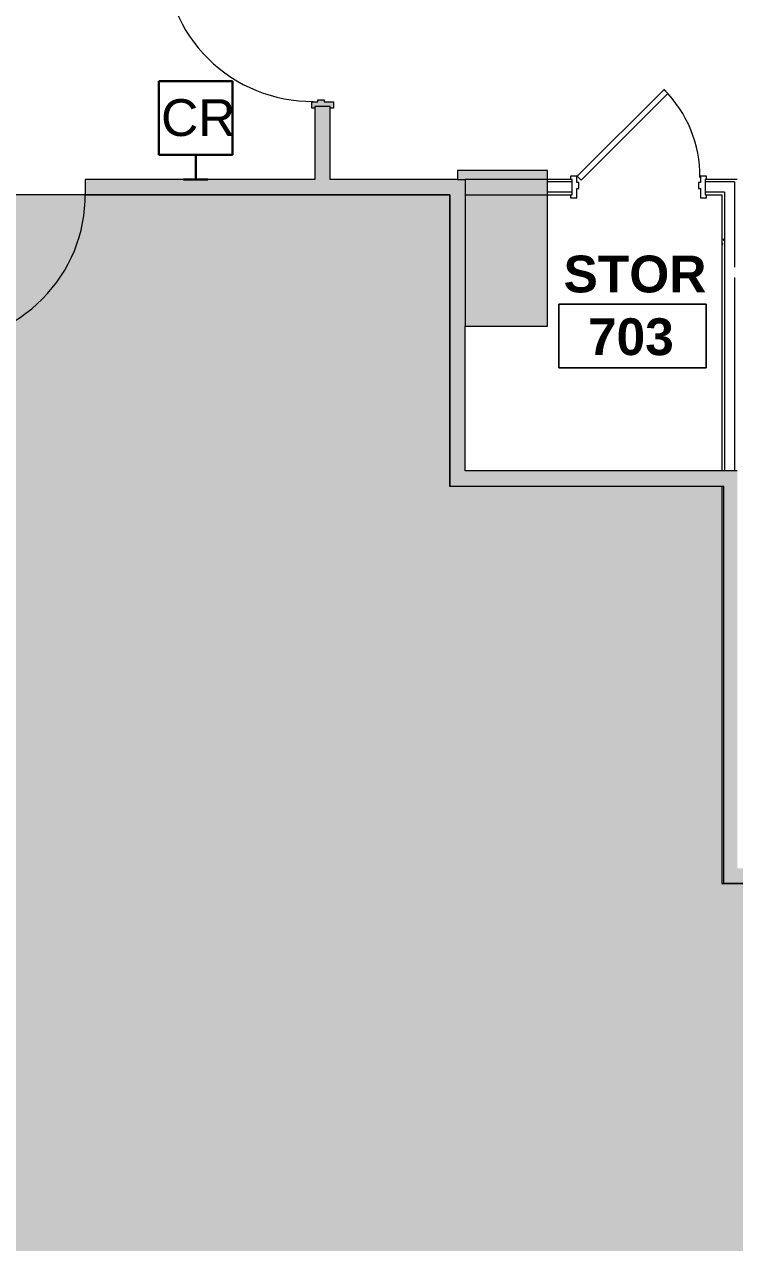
# Model space of a CAD drawing. Header units: inches. Extents: x 1076 to 2563, y 349 to 2134.
# Drawn here: x 1775.7 to 1949.3, y 646.6 to 944.3 of the extents above; entities that cross this region are included whole.
import ezdxf

# ---------------------------------------------------------------- set-up
doc = ezdxf.new("R2010")
doc.units = ezdxf.units.IN
doc.header["$MEASUREMENT"] = 0
for name, color, linetype, lineweight in [('A-ANNO-NOTE', 131, 'Continuous', 30), ('A-AREA-IDEN', 2, 'Continuous', 9), ('A-DETL-GENF', 92, 'Continuous', 9), ('A-DETL-THIN', 151, 'Continuous', 9), ('A-DOOR', 31, 'Continuous', 13), ('A-WALL', 113, 'Continuous', 13), ('A-WALL-PATT', 111, 'Continuous', 13), ('I-WALL', 2, 'Continuous', 13)]:
    doc.layers.add(name, color=color, linetype=linetype, lineweight=lineweight)
doc.styles.add('Swis721 Lt BT', font='swissl.ttf', dxfattribs={"height": 9})
doc.styles.add('Swis721 Lt BT_B', font='', dxfattribs={"height": 9})
doc.styles.get('Swis721 Lt BT_B').set_extended_font_data('Swis721 Lt BT', bold=True)

# ---------------------------------------------------------------- blocks, each defined once
blk = doc.blocks.new('Door - Single - Solid Door-7355448-Level XX  POWER _ SIGNAL')
at = {"layer": 'A-DOOR'}
h = blk.add_hatch(color=250, dxfattribs=at)
h.paths.add_polyline_path([(23.62, 2.54), (22.12, 2.54), (22.12, 0.29), (21.62, 0.29), (21.62, -1.21), (22.12, -1.21), (22.12, -2.71), (23.62, -2.71), (23.62, -1.96), (23.24, -1.96), (23.24, 1.79), (23.62, 1.79), (23.62, 2.29)], flags=0)
h.paths.add_polyline_path([(-13.63, 0.29), (-14.13, 0.29), (-14.13, 2.54), (-15.63, 2.54), (-15.63, 1.79), (-15.26, 1.79), (-15.26, -1.96), (-15.63, -1.96), (-15.63, -2.71), (-14.13, -2.71), (-14.13, -1.21), (-13.63, -1.21)], flags=0)
at = {"layer": 'A-DOOR', "color": 8, "lineweight": 20}
for p, q in [((-15.63, 2.54), (-14.13, 2.54)), ((-15.63, 1.79), (-15.63, 2.54)), ((-14.13, 2.54), (-14.13, 0.29)), ((-14.13, 0.29), (-13.63, 0.29)), ((-13.63, 0.29), (-13.63, -1.21)), ((21.62, 0.29), (22.12, 0.29)), ((21.62, -1.21), (21.62, 0.29)), ((22.12, 2.54), (23.62, 2.54)), ((22.12, 0.29), (22.12, 2.54)), ((23.62, 2.54), (23.62, 1.79)), ((-15.63, -2.71), (-15.63, -1.96)), ((-14.13, -2.71), (-15.63, -2.71)), ((-14.13, -1.21), (-14.13, -2.71)), ((-13.63, -1.21), (-14.13, -1.21)), ((-12.63, -2.71), (-14.01, -2.71)), ((-14.01, -2.71), (-14.01, -38.71)), ((-12.63, -38.71), (-12.63, -2.71)), ((22.12, -1.21), (21.62, -1.21)), ((22.12, -2.71), (22.12, -1.21)), ((23.62, -2.71), (22.12, -2.71)), ((23.62, -1.96), (23.62, -2.71)), ((-14.01, -38.71), (-12.63, -38.71))]:
    blk.add_line(p, q, dxfattribs=at)
at = {"layer": 'A-DOOR', "lineweight": 9}
blk.add_arc((-14.01, -2.71), 36, 270, 0.5, dxfattribs=at)
blk = doc.blocks.new('Door - Glass Single - Full Rail - Long Handle-7137591-Level XX  POWER _ SIGNAL')
at = {"layer": 'A-DOOR', "lineweight": 20}
for p, q in [((17, 38), (17, 2)), ((18, 38), (17, 38)), ((18, 2), (18, 38)), ((17, 2), (18, 2))]:
    blk.add_line(p, q, dxfattribs=at)
at = {"layer": 'A-DOOR', "lineweight": 9}
blk.add_arc((18, 2), 36, 90, 180.5, dxfattribs=at)
blk = doc.blocks.new('Door - Single - Solid Door 30IN 2-7590813-Level XX  POWER _ SIGNAL')
at = {"layer": 'A-DOOR'}
for p, q in [((-11.01, 2.71), (10.21, 23.93)), ((10.21, 23.93), (11.18, 22.95)), ((11.18, 22.95), (-10.03, 1.74)), ((-10.03, 1.74), (-11.01, 2.71))]:
    blk.add_line(p, q, dxfattribs=at)
at = {"layer": 'A-DOOR', "lineweight": 9}
for p, q in [((-12.63, 2.71), (-12.63, 1.96)), ((-11.13, 2.71), (-12.63, 2.71)), ((-11.13, 1.21), (-11.13, 2.71)), ((-10.63, 1.21), (-11.13, 1.21)), ((-10.63, -0.29), (-10.63, 1.21)), ((19.12, 1.21), (18.62, 1.21)), ((18.62, 1.21), (18.62, -0.29)), ((20.62, 2.71), (19.12, 2.71)), ((19.12, 2.71), (19.12, 1.21)), ((20.62, 1.96), (20.62, 2.71)), ((-12.63, -1.79), (-12.63, -2.54)), ((-12.63, -2.54), (-11.13, -2.54)), ((-11.13, -2.54), (-11.13, -0.29)), ((-11.13, -0.29), (-10.63, -0.29)), ((18.62, -0.29), (19.12, -0.29)), ((19.12, -0.29), (19.12, -2.54)), ((19.12, -2.54), (20.62, -2.54)), ((20.62, -2.54), (20.62, -1.79))]:
    blk.add_line(p, q, dxfattribs=at)
blk.add_arc((-11.01, 2.71), 30, 359.5, 45, dxfattribs=at)
blk = doc.blocks.new('Room Tag - Room Name and Number-3379422-Level XX  POWER _ SIGNAL')
at = {"layer": 'A-AREA-IDEN'}
for p, q in [((-0.1881, -0.1636), (-0.1881, -0.0018)), ((-0.1881, -0.0018), (0.1869, -0.0018)), ((0.1869, -0.0018), (-0.1881, -0.0018)), ((-0.1881, -0.0018), (-0.1881, -0.1636)), ((0.1869, -0.0018), (0.1869, -0.1636)), ((0.1869, -0.1636), (0.1869, -0.0018)), ((0.1869, -0.1636), (-0.1881, -0.1636)), ((-0.1881, -0.1636), (0.1869, -0.1636))]:
    blk.add_line(p, q, dxfattribs=at)

msp = doc.modelspace()

# ---------------------------------------------------------------- hatches: boundary and pattern name
at = {"layer": 'A-DETL-GENF'}
msp.add_hatch(color=7, dxfattribs=at).paths.add_polyline_path([(1903.59, 902.68), (1903.59, 906.43), (1883.46, 906.43), (1883.46, 902.68), (1902.09, 902.68)], flags=0)
h = msp.add_hatch(color=9, dxfattribs=at)
h.paths.add_polyline_path([(1093.71, 368.66), (1230.56, 368.66), (1230.56, 390.38), (1254.56, 390.38), (1254.56, 368.66), (1393.71, 368.66), (1393.71, 386.38), (1417.71, 386.38), (1417.71, 368.66), (1554.67, 368.66), (1554.67, 390.41), (1578.67, 390.41), (1578.67, 368.66), (1878.43, 368.66), (1878.43, 389.39), (1902.43, 389.39), (1902.43, 368.66), (2040.59, 368.66), (2040.59, 384.98), (2064.59, 384.98), (2064.59, 368.66), (2203.38, 368.66), (2203.38, 390.98), (2227.38, 390.98), (2227.38, 368.66), (2365.54, 368.66), (2365.54, 384.98), (2389.54, 384.98), (2389.54, 368.66), (2527.71, 368.66), (2527.74, 385.18), (2542.98, 385.18), (2542.98, 456.73), (2521.63, 456.73), (2521.63, 480.73), (2542.98, 480.73), (2542.98, 552.88), (2523.82, 552.88), (2523.82, 576.88), (2542.98, 576.88), (2542.98, 715.05), (2523.76, 715.05), (2523.76, 724.3), (2226.34, 724.3), (2226.34, 706.86), (2108.66, 706.86), (2108.66, 734.32), (1946.15, 734.36), (1946.15, 831.36), (1879.66, 831.36), (1879.66, 902.68), (1577.59, 902.68), (1577.59, 868.56), (1555.59, 868.56), (1555.59, 902.68), (1254.37, 902.68), (1254.37, 866.56), (1232.37, 866.56), (1232.37, 902.68), (1098, 902.68), (1098, 901.93), (1096.5, 901.93), (1096.5, 902.68), (1083.68, 902.68), (1083.68, 386.58), (1093.71, 386.58)], flags=0)
h.paths.add_polyline_path([(1715.71, 368.92), (1715.71, 386.92), (1739.71, 386.92), (1739.71, 368.92)], flags=0)
h.paths.add_polyline_path([(2204.34, 546.42), (2204.34, 630.42), (2226.34, 630.42), (2226.34, 546.42)], flags=0)
h.paths.add_polyline_path([(1880.37, 546.42), (1880.37, 584.42), (1902.37, 584.42), (1902.37, 546.42)], flags=0)
h.paths.add_polyline_path([(1578.67, 546.42), (1557.37, 546.42), (1557.37, 584.42), (1579.37, 584.42), (1579.37, 546.42)], flags=0)
h.paths.add_polyline_path([(1232.37, 546.42), (1232.37, 584.42), (1254.37, 584.42), (1254.37, 546.42)], flags=0)
h.paths.add_polyline_path([(1254.37, 828.43), (1232.37, 828.43), (1232.37, 866.43), (1254.37, 866.43), (1254.37, 830.79)], flags=0)
at = {"layer": 'A-WALL'}
h = msp.add_hatch(color=250, dxfattribs=at)
h.paths.add_polyline_path([(1903.59, 870.56), (1903.59, 902.68), (1883.46, 902.68), (1883.46, 870.56)], flags=0)
h.paths.add_polyline_path([(1903.59, 906.43), (1903.59, 908.56), (1881.59, 908.56), (1881.59, 906.43), (1883.46, 906.43)], flags=0)
at = {"layer": 'A-WALL-PATT', "lineweight": 9}
h = msp.add_hatch(color=7, dxfattribs=at)
h.paths.add_polyline_path([(1850.46, 906.43), (1850.46, 924.24), (1846.71, 924.24), (1846.71, 906.43)], flags=0)
h.paths.add_polyline_path([(1850.46, 962.74), (1850.46, 965.74), (1846.71, 965.74), (1846.71, 962.74)], flags=0)
h = msp.add_hatch(color=7, dxfattribs=at)
h.paths.add_polyline_path([(1860.43, 902.68), (1879.71, 902.68), (1879.71, 906.43), (1790.59, 906.43), (1790.59, 902.68)], flags=0)
h.paths.add_polyline_path([(1669.59, 902.68), (1669.59, 906.43), (1497.37, 906.43), (1497.37, 902.68), (1664.42, 902.68)], flags=0)
h.paths.add_polyline_path([(1322.87, 902.68), (1362.37, 902.68), (1362.37, 906.43), (1097.62, 906.43), (1097.62, 902.68), (1272.4, 902.68)], flags=0)
h.paths.add_polyline_path([(1705.59, 902.68), (1754.59, 902.68), (1754.59, 906.43), (1705.59, 906.43)], flags=0)
h.paths.add_polyline_path([(1398.37, 902.68), (1461.37, 902.68), (1461.37, 906.43), (1398.37, 906.43)], flags=0)
for points in [[(1883.46, 835.21), (1883.46, 906.43), (1879.71, 906.43), (1879.71, 835.21)], [(1909.43, 831.46), (1946.15, 831.46), (1946.15, 835.21), (1879.71, 835.21), (1879.71, 831.46), (1903.59, 831.46)], [(1946.18, 738.07), (1949.9, 738.07), (1949.9, 835.21), (1946.15, 835.21), (1946.15, 738.07)], [(2108.66, 734.32), (2112.41, 734.32), (2112.41, 738.07), (1946.15, 738.07), (1946.15, 734.32), (2105.44, 734.32)]]:
    msp.add_hatch(color=7, dxfattribs=at).paths.add_polyline_path(points, flags=0)
h = msp.add_hatch(dxfattribs=at)
h.set_pattern_fill('FP_1', color=256, style=0, pattern_type=2)
h.set_pattern_definition([(0, (0, 0), (30.72, 7.68), [1.267, -21.773, 1.267, -21.773, -122.88]), (0, (0, 0), (30.72, 7.68), [-46.08, 1.267, -44.813, 1.267, -21.773, -53.76]), (0, (0, 0), (30.72, 7.68), [-115.2, 1.267, -14.093, 1.267, -37.133]), (120, (11.52, 3.84), (-22.011075, 22.7643), [1.267, -21.773, 1.267, -21.773, -122.88]), (120, (11.52, 3.84), (-22.011075, 22.7643), [-46.08, 1.267, -44.813, 1.267, -21.773, -53.76]), (120, (11.52, 3.84), (-22.011075, 22.7643), [-115.2, 1.267, -14.093, 1.267, -37.133]), (240, (15.36, 19.2), (-8.708925, -30.4443), [1.267, -21.773, 1.267, -21.773, -122.88]), (240, (15.36, 19.2), (-8.708925, -30.4443), [-46.08, 1.267, -44.813, 1.267, -21.773, -53.76]), (240, (15.36, 19.2), (-8.708925, -30.4443), [-115.2, 1.267, -14.093, 1.267, -37.133])])
h.paths.add_polyline_path([(1946.78, 835.21), (1946.78, 902.68), (1946.15, 902.68), (1946.15, 835.21)], flags=0)

# ---------------------------------------------------------------- linework, layer by layer
at = {"layer": 'A-ANNO-NOTE'}
for p, q in [((1826.59, 930.43), (1808.59, 930.43)), ((1808.59, 930.43), (1808.59, 912.43)), ((1826.59, 912.43), (1826.59, 930.43)), ((1808.59, 912.43), (1826.59, 912.43)), ((1817.59, 906.43), (1817.59, 912.43)), ((1820.59, 906.43), (1814.59, 906.43))]:
    msp.add_line(p, q, dxfattribs=at)
at = {"layer": 'A-DETL-THIN'}
for p, q in [((1903.59, 906.43), (1883.46, 906.43)), ((1883.46, 906.43), (1883.46, 902.68)), ((1903.59, 902.68), (1903.59, 906.43)), ((1879.66, 902.68), (1083.68, 902.68)), ((1879.66, 831.36), (1879.66, 902.68)), ((1883.46, 902.68), (1903.59, 902.68)), ((1946.66, 831.36), (1879.66, 831.36)), ((1946.66, 734.36), (1946.66, 831.36)), ((2108.66, 734.36), (1946.66, 734.36))]:
    msp.add_line(p, q, dxfattribs=at)
at = {"layer": 'A-WALL', "color": 8, "lineweight": 20}
for p, q in [((1903.59, 908.56), (1881.59, 908.56)), ((1881.59, 908.56), (1881.59, 906.43)), ((1903.59, 906.43), (1903.59, 908.56)), ((1903.59, 870.56), (1903.59, 902.68)), ((1883.46, 870.56), (1903.59, 870.56))]:
    msp.add_line(p, q, dxfattribs=at)
at = {"layer": 'A-WALL', "lineweight": 9}
for p, q in [((1881.59, 906.43), (1883.46, 906.43)), ((1883.46, 902.68), (1883.46, 870.56))]:
    msp.add_line(p, q, dxfattribs=at)
at = {"layer": 'A-WALL'}
for p, q in [((1909.56, 905.81), (1903.59, 905.81)), ((1949.28, 905.81), (1942.06, 905.81)), ((1949.28, 905.81), (1949.28, 884.95)), ((1909.56, 903.31), (1903.59, 903.31)), ((1946.78, 903.31), (1942.06, 903.31)), ((1946.78, 903.31), (1946.78, 835.21)), ((1949.28, 882.45), (1949.28, 835.21))]:
    msp.add_line(p, q, dxfattribs=at)
at = {"layer": 'I-WALL', "color": 8, "lineweight": 20}
for p, q in [((1850.46, 924.24), (1846.71, 924.24)), ((1846.71, 924.24), (1846.71, 906.43)), ((1850.46, 906.43), (1850.46, 924.24)), ((1846.71, 906.43), (1790.59, 906.43)), ((1790.59, 906.43), (1790.59, 902.68)), ((1881.59, 906.43), (1850.46, 906.43)), ((1790.59, 902.68), (1879.71, 902.68)), ((1879.71, 902.68), (1879.71, 831.46)), ((1883.46, 835.21), (1883.46, 870.56)), ((1949.9, 835.21), (1883.46, 835.21)), ((1879.71, 831.46), (1946.15, 831.46)), ((1946.15, 831.46), (1946.15, 734.32)), ((1946.15, 734.32), (2108.66, 734.32))]:
    msp.add_line(p, q, dxfattribs=at)
at = {"layer": 'I-WALL'}
for p, q in [((1909.56, 906.43), (1903.59, 906.43)), ((1909.56, 902.68), (1909.56, 906.43)), ((1949.9, 906.43), (1942.06, 906.43)), ((1942.06, 906.43), (1942.06, 902.68)), ((1903.59, 902.68), (1909.56, 902.68)), ((1942.06, 902.68), (1946.15, 902.68)), ((1946.15, 902.68), (1946.15, 835.21))]:
    msp.add_line(p, q, dxfattribs=at)

# ---------------------------------------------------------------- block references
at = {"layer": 'A-AREA-IDEN', "xscale": 95.99999999999994, "yscale": 95.99999999999994, "zscale": 95.99999999999994}
msp.add_blockref('Room Tag - Room Name and Number-3379422-Level XX  POWER _ SIGNAL', (1924.34, 876.08), dxfattribs=at)
at = {"layer": 'A-DOOR'}
for name, p, rotation in [('Door - Single - Solid Door-7355448-Level XX  POWER _ SIGNAL', (1848.68, 947.49), 270), ('Door - Glass Single - Full Rail - Long Handle-7137591-Level XX  POWER _ SIGNAL', (1772.59, 904.56), 180)]:
    msp.add_blockref(name, p, dxfattribs=dict(at, rotation=rotation))
msp.add_blockref('Door - Single - Solid Door 30IN 2-7590813-Level XX  POWER _ SIGNAL', (1921.81, 904.47), dxfattribs=at)

# ---------------------------------------------------------------- texts
at = {"layer": 'A-ANNO-NOTE', "lineweight": 9, "insert": (1809.13, 926.03), "char_height": 9, "width": 20.604, "attachment_point": 1, "style": 'Swis721 Lt BT'}
msp.add_mtext('CR', dxfattribs=at)
at = {"layer": 'A-AREA-IDEN', "char_height": 9, "attachment_point": 1, "style": 'Swis721 Lt BT_B'}
for s, insert, width in [('STOR', (1907.47, 887.8), 40.602), ('703', (1913.44, 872.48), 25.452)]:
    msp.add_mtext(s, dxfattribs=dict(at, insert=insert, width=width))

doc.saveas('drawing.dxf')
